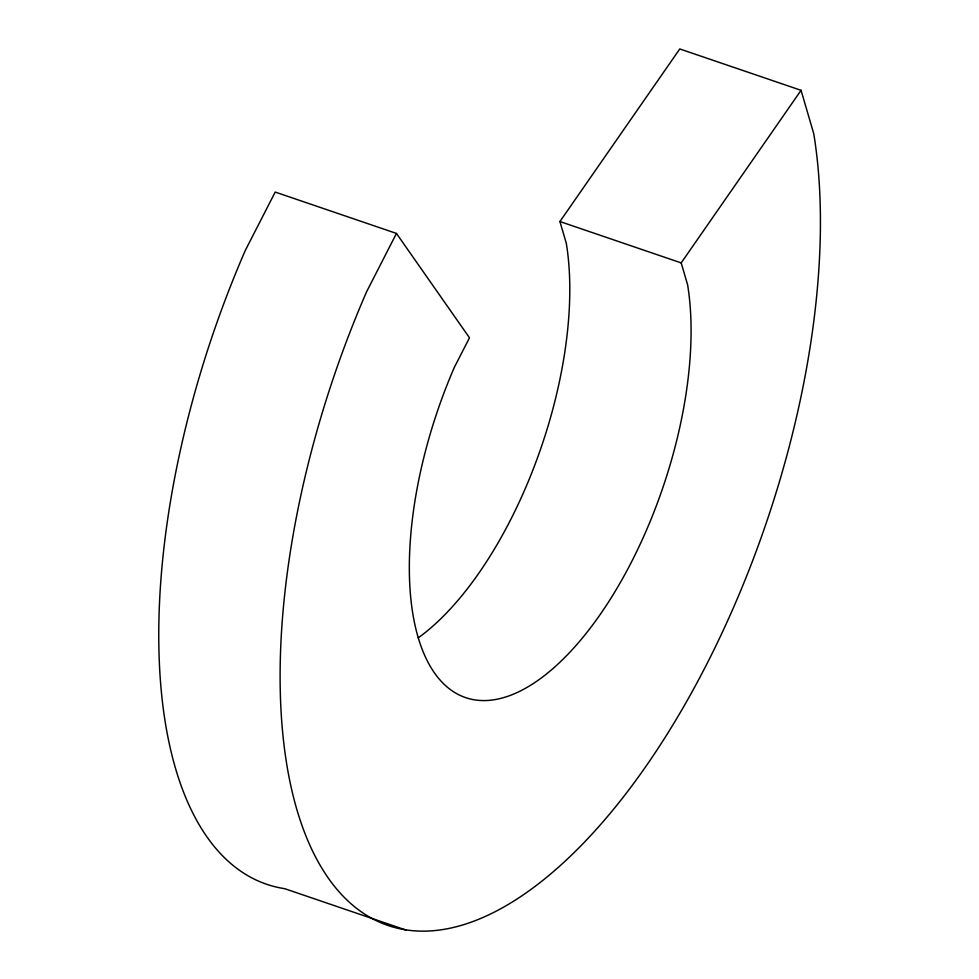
<?xml version="1.0" encoding="UTF-8"?>
<svg xmlns="http://www.w3.org/2000/svg" width="979" height="979" viewBox="0 0 979 979"><rect width="100%" height="100%" fill="white"/><g stroke="black" fill="none" stroke-linecap="round" stroke-linejoin="round"><path stroke-width="1.47" d="M406.004 930.05L284.73 888.687A503.206 228.254 -71.2 0 1 245.288 250.465L275.197 192.068L396.458 233.43L366.562 291.84A503.206 228.254 -71.2 0 0 470.104 922.536A503.206 228.254 -71.2 0 0 813.745 133.658L801.055 90.313L679.781 48.95L559.927 221.535L566.315 243.367A262.384 119.022 -71.2 0 1 418.168 637.904M396.458 233.43L469.479 337.792L454.415 367.211A262.384 119.022 -71.2 0 0 508.407 696.081A262.384 119.022 -71.2 0 0 687.588 284.73L681.188 262.898L801.055 90.313M559.927 221.535L681.188 262.898"/></g></svg>
